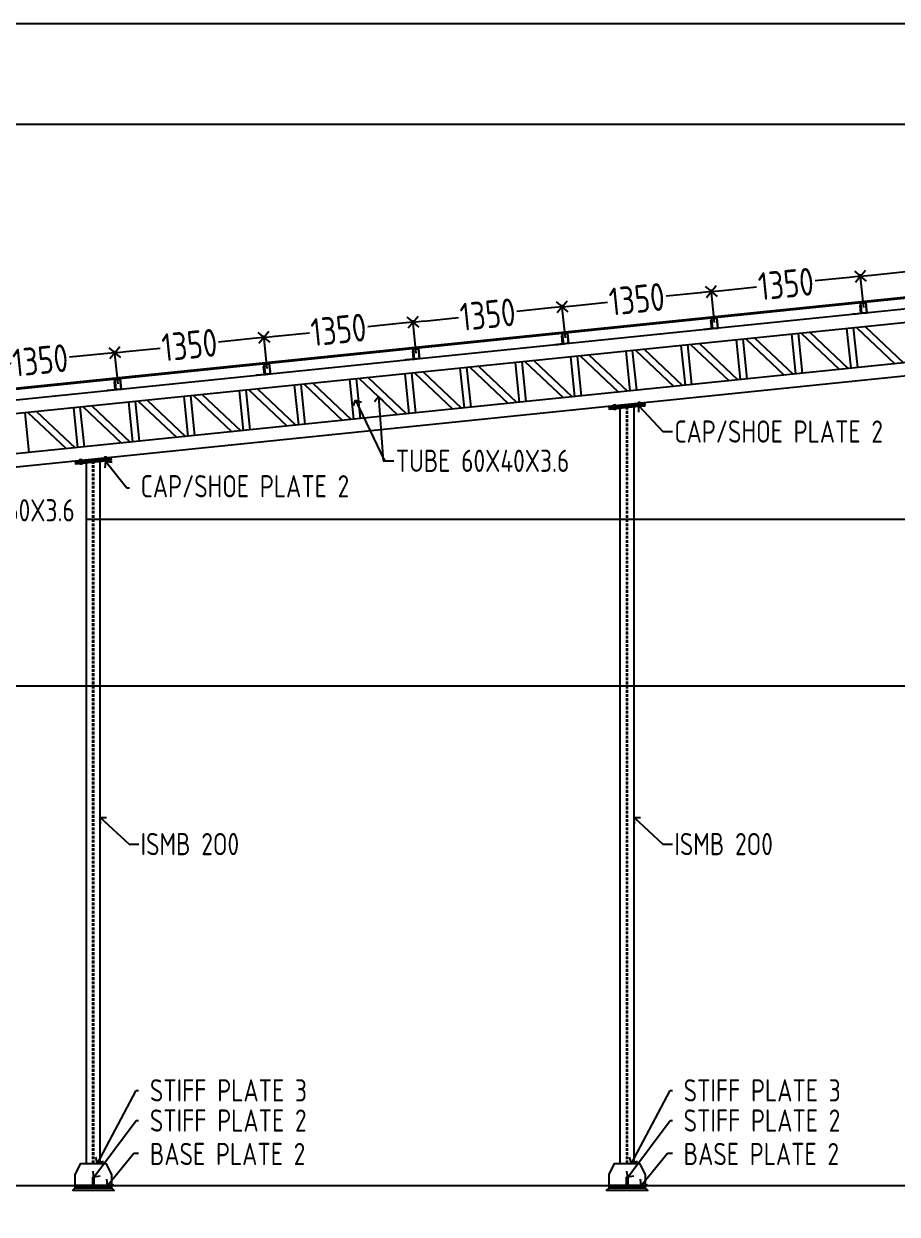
# Model space of a CAD drawing. Header units: millimetres. Extents: x 3470347 to 5996549, y -3470518 to 17149644.
# Drawn here: x 4639442 to 4647307, y 6624108 to 6634826 of the extents above; entities that cross this region are included whole.
import ezdxf

# ---------------------------------------------------------------- set-up
doc = ezdxf.new("R2010")
doc.units = ezdxf.units.MM
doc.header["$MEASUREMENT"] = 0
doc.header["$PDMODE"] = 35
doc.header["$PDSIZE"] = -5
doc.linetypes.add('DASHED', pattern=[0.75, 0.5, -0.25])
doc.layers.get('0').update_dxf_attribs({"linetype": 'CONTINUOUS', "lineweight": 25})
doc.layers.get('DEFPOINTS').update_dxf_attribs({"linetype": 'CONTINUOUS', "lineweight": 25})
doc.layers.add('BOLT', color=1, linetype='CONTINUOUS')
doc.layers.add('rRCC 1', color=3, linetype='CONTINUOUS', lineweight=25)
doc.layers.add('SHEET', color=7, linetype='CONTINUOUS', lineweight=15)
doc.styles.add('DIM', font='geniso.shx', dxfattribs={"width": 0.85})
doc.dimstyles.new('ST-100', dxfattribs={"dimscale": 100, "dimtxt": 7, "dimasz": 5, "dimexe": 0.18, "dimexo": 0.0625, "dimgap": 0.2, "dimtad": 0, "dimdec": 0, "dimzin": 0, "dimdsep": 46, "dimtxsty": 'DIM', "dimblk": 'OPEN90', "dimcen": 0.09, "dimclrd": 256, "dimclrt": 7, "dimadec": 0, "dimazin": 0, "dimtfac": 1, "dimtdec": 0, "dimtofl": 0, "dimtmove": 0, "dimatfit": 3, "dimldrblk": 'OPEN90', "dimfxl": 1, "dimtolj": 1, "dimtzin": 0, "dimlwd": -1, "dimarcsym": 0})

# ---------------------------------------------------------------- blocks, each defined once
blk = doc.blocks.new('_Open90')
at = {"color": 0, "linetype": 'ByBlock', "lineweight": -2}
for p, q in [((0, 0), (-1, 0)), ((-0.5, 0.5), (0, 0)), ((0, 0), (-0.5, -0.5))]:
    blk.add_line(p, q, dxfattribs=at)
blk = doc.blocks.new('*D1057')
at = {"layer": 'BOLT'}
for p, q in [((4640162, 6631855), (4639853, 6631823)), ((4639018, 6631738), (4639327, 6631769))]:
    blk.add_line(p, q, dxfattribs=at)
at = {"layer": 'BOLT', "color": 0, "lineweight": -2}
for p, q in [((4640290, 6631585), (4640259, 6631883)), ((4638947, 6631448), (4638916, 6631746))]:
    blk.add_line(p, q, dxfattribs=at)
at = {"layer": 'DEFPOINTS', "color": 0}
for p in [(4640261, 6631865), (4640290, 6631579), (4638947, 6631442)]:
    blk.add_point(p, dxfattribs=at)
at = {"layer": 'BOLT', "yscale": 100, "zscale": 100}
for p, xscale, rotation in [((4640261, 6631865), 99.99999999999999, 5.848071763010204), ((4638918, 6631728), 100, 185.8480717630102)]:
    blk.add_blockref('_Open90', p, dxfattribs=dict(at, xscale=xscale, rotation=rotation))
at = {"layer": 'BOLT', "color": 7, "insert": (4639590, 6631796), "char_height": 250, "attachment_point": 5, "rotation": 5.8481, "style": 'DIM'}
blk.add_mtext('\\A1;1350', dxfattribs=at)
blk = doc.blocks.new('*D1058')
at = {"layer": 'BOLT', "color": 0, "lineweight": -2}
for p, q in [((4641633, 6631723), (4641602, 6632021)), ((4640290, 6631585), (4640259, 6631883))]:
    blk.add_line(p, q, dxfattribs=at)
at = {"layer": 'BOLT'}
for p, q in [((4640361, 6631875), (4640670, 6631907)), ((4641505, 6631993), (4641196, 6631961))]:
    blk.add_line(p, q, dxfattribs=at)
at = {"layer": 'DEFPOINTS', "color": 0}
for p in [(4641604, 6632003), (4641633, 6631717), (4640290, 6631579)]:
    blk.add_point(p, dxfattribs=at)
at = {"layer": 'BOLT', "yscale": 100, "zscale": 100}
for p, xscale, rotation in [((4641604, 6632003), 99.99999999999999, 5.848071763010204), ((4640261, 6631865), 100, 185.8480717630102)]:
    blk.add_blockref('_Open90', p, dxfattribs=dict(at, xscale=xscale, rotation=rotation))
at = {"layer": 'BOLT', "color": 7, "insert": (4640933, 6631934), "char_height": 250, "attachment_point": 5, "rotation": 5.8481, "style": 'DIM'}
blk.add_mtext('\\A1;1350', dxfattribs=at)
blk = doc.blocks.new('*D1059')
at = {"layer": 'BOLT'}
for p, q in [((4642848, 6632130), (4642539, 6632098)), ((4641704, 6632013), (4642013, 6632045))]:
    blk.add_line(p, q, dxfattribs=at)
at = {"layer": 'BOLT', "color": 0, "lineweight": -2}
for p, q in [((4642976, 6631860), (4642945, 6632158)), ((4641633, 6631723), (4641602, 6632021))]:
    blk.add_line(p, q, dxfattribs=at)
at = {"layer": 'DEFPOINTS', "color": 0}
for p in [(4642947, 6632140), (4642976, 6631854), (4641633, 6631717)]:
    blk.add_point(p, dxfattribs=at)
at = {"layer": 'BOLT', "xscale": 100, "yscale": 100, "zscale": 100}
for p, rotation in [((4642947, 6632140), 5.848071763014231), ((4641604, 6632003), 185.8480717630142)]:
    blk.add_blockref('_Open90', p, dxfattribs=dict(at, rotation=rotation))
at = {"layer": 'BOLT', "color": 7, "insert": (4642276, 6632071), "char_height": 250, "attachment_point": 5, "rotation": 5.8481, "style": 'DIM'}
blk.add_mtext('\\A1;1350', dxfattribs=at)
blk = doc.blocks.new('*D1060')
at = {"layer": 'BOLT'}
for p, q in [((4644191, 6632268), (4643882, 6632236)), ((4643047, 6632150), (4643356, 6632182))]:
    blk.add_line(p, q, dxfattribs=at)
at = {"layer": 'BOLT', "color": 0, "lineweight": -2}
for p, q in [((4644319, 6631998), (4644288, 6632296)), ((4642976, 6631860), (4642945, 6632158))]:
    blk.add_line(p, q, dxfattribs=at)
at = {"layer": 'DEFPOINTS', "color": 0}
for p in [(4644290, 6632278), (4644319, 6631992), (4642976, 6631854)]:
    blk.add_point(p, dxfattribs=at)
at = {"layer": 'BOLT', "xscale": 100, "yscale": 100, "zscale": 100}
for p, rotation in [((4644290, 6632278), 5.848071763006177), ((4642947, 6632140), 185.8480717630061)]:
    blk.add_blockref('_Open90', p, dxfattribs=dict(at, rotation=rotation))
at = {"layer": 'BOLT', "color": 7, "insert": (4643619, 6632209), "char_height": 250, "attachment_point": 5, "rotation": 5.8481, "style": 'DIM'}
blk.add_mtext('\\A1;1350', dxfattribs=at)
blk = doc.blocks.new('*D1061')
at = {"layer": 'BOLT'}
for p, q in [((4645534, 6632405), (4645225, 6632374)), ((4644390, 6632288), (4644698, 6632320))]:
    blk.add_line(p, q, dxfattribs=at)
at = {"layer": 'BOLT', "color": 0, "lineweight": -2}
for p, q in [((4645662, 6632136), (4645631, 6632433)), ((4644319, 6631998), (4644288, 6632296))]:
    blk.add_line(p, q, dxfattribs=at)
at = {"layer": 'DEFPOINTS', "color": 0}
for p in [(4645633, 6632415), (4645662, 6632129), (4644319, 6631992)]:
    blk.add_point(p, dxfattribs=at)
at = {"layer": 'BOLT', "xscale": 100, "yscale": 100, "zscale": 100}
for p, rotation in [((4645633, 6632415), 5.848071763045499), ((4644290, 6632278), 185.8480717630455)]:
    blk.add_blockref('_Open90', p, dxfattribs=dict(at, rotation=rotation))
at = {"layer": 'BOLT', "color": 7, "insert": (4644962, 6632347), "char_height": 250, "attachment_point": 5, "rotation": 5.8481, "style": 'DIM'}
blk.add_mtext('\\A1;1350', dxfattribs=at)
blk = doc.blocks.new('*D1062')
at = {"layer": 'BOLT', "color": 0, "lineweight": -2}
for p, q in [((4647005, 6632273), (4646974, 6632571)), ((4645662, 6632136), (4645631, 6632433))]:
    blk.add_line(p, q, dxfattribs=at)
at = {"layer": 'BOLT'}
for p, q in [((4645733, 6632426), (4646041, 6632457)), ((4646877, 6632543), (4646568, 6632511))]:
    blk.add_line(p, q, dxfattribs=at)
at = {"layer": 'DEFPOINTS', "color": 0}
for p in [(4646976, 6632553), (4647005, 6632267), (4645662, 6632129)]:
    blk.add_point(p, dxfattribs=at)
at = {"layer": 'BOLT', "xscale": 100, "yscale": 100, "zscale": 100}
for p, rotation in [((4646976, 6632553), 5.848071763014231), ((4645633, 6632415), 185.8480717630142)]:
    blk.add_blockref('_Open90', p, dxfattribs=dict(at, rotation=rotation))
at = {"layer": 'BOLT', "color": 7, "insert": (4646305, 6632484), "char_height": 250, "attachment_point": 5, "rotation": 5.8481, "style": 'DIM'}
blk.add_mtext('\\A1;1350', dxfattribs=at)
blk = doc.blocks.new('*D1063')
at = {"layer": 'BOLT'}
for p, q in [((4648220, 6632680), (4647911, 6632649)), ((4647076, 6632563), (4647384, 6632595))]:
    blk.add_line(p, q, dxfattribs=at)
at = {"layer": 'BOLT', "color": 0, "lineweight": -2}
for p, q in [((4648348, 6632411), (4648317, 6632708)), ((4647005, 6632273), (4646974, 6632571))]:
    blk.add_line(p, q, dxfattribs=at)
at = {"layer": 'DEFPOINTS', "color": 0}
for p in [(4648319, 6632690), (4648348, 6632404), (4647005, 6632267)]:
    blk.add_point(p, dxfattribs=at)
at = {"layer": 'BOLT', "xscale": 100, "yscale": 100, "zscale": 100}
for p, rotation in [((4648319, 6632690), 5.848071763045499), ((4646976, 6632553), 185.8480717630455)]:
    blk.add_blockref('_Open90', p, dxfattribs=dict(at, rotation=rotation))
at = {"layer": 'BOLT', "color": 7, "insert": (4647648, 6632622), "char_height": 250, "attachment_point": 5, "rotation": 5.8481, "style": 'DIM'}
blk.add_mtext('\\A1;1350', dxfattribs=at)

msp = doc.modelspace()

# ---------------------------------------------------------------- hatches: boundary and pattern name
at = {"transparency": 33554559}
h = msp.add_hatch(color=2, dxfattribs=at)
h.dxf.hatch_style = 1
h.paths.add_polyline_path([(4646976.56, 6632312.23), (4646986.34, 6632216.73), (4647034.09, 6632221.62), (4647024.31, 6632317.12)])
h.paths.add_polyline_path([(4646980.07, 6632309.38), (4646989.2, 6632220.24), (4647030.58, 6632224.48), (4647021.45, 6632313.62)], flags=16)
h = msp.add_hatch(color=2, dxfattribs=at)
h.dxf.hatch_style = 1
h.paths.add_polyline_path([(4645633.58, 6632174.68), (4645643.37, 6632079.18), (4645691.12, 6632084.07), (4645681.33, 6632179.57)])
h.paths.add_polyline_path([(4645637.09, 6632171.82), (4645646.22, 6632082.69), (4645687.61, 6632086.93), (4645678.48, 6632176.06)], flags=16)
h = msp.add_hatch(color=2, dxfattribs=at)
h.dxf.hatch_style = 1
h.paths.add_polyline_path([(4644290.61, 6632037.13), (4644300.39, 6631941.63), (4644348.14, 6631946.52), (4644338.36, 6632042.02)])
h.paths.add_polyline_path([(4644294.12, 6632034.27), (4644303.25, 6631945.14), (4644344.63, 6631949.38), (4644335.5, 6632038.51)], flags=16)
h = msp.add_hatch(color=2, dxfattribs=at)
h.dxf.hatch_style = 1
h.paths.add_polyline_path([(4642947.64, 6631899.58), (4642957.42, 6631804.07), (4643005.17, 6631808.97), (4642995.39, 6631904.47)])
h.paths.add_polyline_path([(4642951.15, 6631896.72), (4642960.28, 6631807.58), (4643001.66, 6631811.82), (4642992.53, 6631900.96)], flags=16)
h = msp.add_hatch(color=2, dxfattribs=at)
h.dxf.hatch_style = 1
h.paths.add_polyline_path([(4641604.66, 6631762.02), (4641614.44, 6631666.52), (4641662.19, 6631671.41), (4641652.41, 6631766.91)])
h.paths.add_polyline_path([(4641608.17, 6631759.17), (4641617.3, 6631670.03), (4641658.68, 6631674.27), (4641649.56, 6631763.4)], flags=16)
h = msp.add_hatch(color=2, dxfattribs=at)
h.dxf.hatch_style = 1
h.paths.add_polyline_path([(4640261.69, 6631624.47), (4640271.47, 6631528.97), (4640319.22, 6631533.86), (4640309.44, 6631629.36)])
h.paths.add_polyline_path([(4640265.2, 6631621.61), (4640274.33, 6631532.48), (4640315.71, 6631536.72), (4640306.58, 6631625.85)], flags=16)

# ---------------------------------------------------------------- linework, layer by layer
at = {"color": 1, "linetype": 'DASHED', "ltscale": 50}
for p, q in [((4644871.25, 6624565.5, 0), (4644871.25, 6631372.83, 0)), ((4644878.15, 6624565.5, 0), (4644878.15, 6631373.54, 0)), ((4640064.59, 6624565.5, 0), (4640064.59, 6630880.52, 0)), ((4640071.49, 6624565.5, 0), (4640071.49, 6630881.22, 0))]:
    msp.add_line(p, q, dxfattribs=at)
at = {"color": 1}
for p, q in [((4644937.2, 6624565.5, 0), (4644937.2, 6631379.59, 0)), ((4644812.2, 6624565.5, 0), (4644812.2, 6631366.79, 0)), ((4640130.54, 6624565.5, 0), (4640130.54, 6630887.27, 0))]:
    msp.add_line(p, q, dxfattribs=at)
at = {"color": 140, "elevation": 0}
msp.add_lwpolyline([(4649681.37, 6632589.27), (4634676.37, 6631052.4), (4634676.37, 6627268.09)], dxfattribs=at)
at = {"color": 3, "elevation": 0}
for points in [[(4649681.36, 6632492.77), (4634775.22, 6630966.02)], [(4649681.36, 6632372.14), (4634787.45, 6630846.65)], [(4646393.6, 6631673.51), (4646356.92, 6632031.64)], [(4646453.29, 6631679.63), (4646416.61, 6632037.75)], [(4646441.48, 6632040.3), (4646787.28, 6631713.83)], [(4646520.33, 6632048.37), (4646866.16, 6631721.88)], [(4646891, 6631724.46), (4646854.32, 6632082.58)], [(4646950.69, 6631730.57), (4646914.01, 6632088.7)], [(4646938.88, 6632091.24), (4647284.68, 6631764.78)], [(4647017.73, 6632099.32), (4647363.56, 6631772.83)], [(4649681.36, 6632010.26), (4634824.13, 6630488.52)], [(4645398.81, 6631571.62), (4645362.13, 6631929.75)], [(4645458.5, 6631577.73), (4645421.82, 6631935.86)], [(4645446.69, 6631938.41), (4645792.49, 6631611.94)], [(4645525.53, 6631946.48), (4645871.37, 6631619.99)], [(4645896.21, 6631622.57), (4645859.53, 6631980.69)], [(4645955.89, 6631628.68), (4645919.21, 6631986.81)], [(4645944.08, 6631989.35), (4646289.89, 6631662.89)], [(4646022.93, 6631997.43), (4646368.77, 6631670.93)], [(4649681.36, 6631889.63), (4634836.36, 6630369.14)], [(4644404.01, 6631469.73), (4644367.33, 6631827.86)], [(4644463.7, 6631475.84), (4644427.02, 6631833.97)], [(4644451.89, 6631836.52), (4644797.69, 6631510.05)], [(4644530.74, 6631844.59), (4644876.57, 6631518.1)], [(4644901.41, 6631520.68), (4644864.73, 6631878.8)], [(4644961.1, 6631526.79), (4644924.42, 6631884.92)], [(4644949.29, 6631887.46), (4645295.09, 6631561)], [(4645028.14, 6631895.54), (4645373.97, 6631569.04)], [(4643038.54, 6631691.76), (4643384.38, 6631365.26)], [(4643409.22, 6631367.84), (4643372.54, 6631725.97)], [(4643468.91, 6631373.95), (4643432.22, 6631732.08)], [(4643457.09, 6631734.63), (4643802.9, 6631408.16)], [(4643535.94, 6631742.7), (4643881.78, 6631416.21)], [(4643906.62, 6631418.78), (4643869.93, 6631776.91)], [(4643966.3, 6631424.9), (4643929.62, 6631783.02)], [(4643954.49, 6631785.57), (4644300.3, 6631459.11)], [(4644033.34, 6631793.65), (4644379.17, 6631467.15)], [(4642043.75, 6631589.87), (4642389.58, 6631263.37)], [(4642414.42, 6631265.95), (4642377.74, 6631624.07)], [(4642474.11, 6631272.06), (4642437.43, 6631630.19)], [(4642462.3, 6631632.74), (4642808.1, 6631306.27)], [(4642541.15, 6631640.81), (4642886.98, 6631314.32)], [(4642911.82, 6631316.89), (4642875.14, 6631675.02)], [(4642971.51, 6631323.01), (4642934.83, 6631681.13)], [(4642959.7, 6631683.68), (4643305.5, 6631357.22)], [(4640981.92, 6631119.22), (4640945.24, 6631477.35)], [(4640970.11, 6631479.9), (4641315.91, 6631153.43)], [(4641048.95, 6631487.97), (4641394.79, 6631161.48)], [(4641419.63, 6631164.06), (4641382.95, 6631522.18)], [(4641479.31, 6631170.17), (4641442.63, 6631528.3)], [(4641467.5, 6631530.84), (4641813.31, 6631204.38)], [(4641546.35, 6631538.92), (4641892.19, 6631212.43)], [(4641917.02, 6631215), (4641880.34, 6631573.13)], [(4641976.71, 6631221.12), (4641940.03, 6631579.24)], [(4641964.9, 6631581.79), (4642310.7, 6631255.32)], [(4639927.43, 6631011.22), (4639890.75, 6631369.35)], [(4639987.12, 6631017.33), (4639950.44, 6631375.46)], [(4639975.31, 6631378.01), (4640321.11, 6631051.54)], [(4640054.16, 6631386.08), (4640399.99, 6631059.59)], [(4640424.83, 6631062.17), (4640388.15, 6631420.29)], [(4640484.52, 6631068.28), (4640447.84, 6631426.41)], [(4640472.71, 6631428.95), (4640818.51, 6631102.49)], [(4640551.56, 6631437.03), (4640897.39, 6631110.53)], [(4640922.23, 6631113.11), (4640885.55, 6631471.24)], [(4639489.72, 6630966.39), (4639453.04, 6631324.51)], [(4639477.91, 6631327.06), (4639823.72, 6631000.6)], [(4639556.76, 6631335.14), (4639902.59, 6631008.64)]]:
    msp.add_lwpolyline(points, dxfattribs=at)
for points in [[(4646911.73, 6632209.09), (4646911.12, 6632215.06), (4646979.76, 6632222.09), (4646972.73, 6632290.73), (4646978.7, 6632291.34), (4646986.34, 6632216.73)], [(4645568.76, 6632071.54), (4645568.14, 6632077.51), (4645636.79, 6632084.54), (4645629.76, 6632153.18), (4645635.72, 6632153.79), (4645643.37, 6632079.18)], [(4644225.78, 6631933.99), (4644225.17, 6631939.95), (4644293.81, 6631946.99), (4644286.78, 6632015.63), (4644292.75, 6632016.24), (4644300.39, 6631941.63)], [(4642882.81, 6631796.43), (4642882.2, 6631802.4), (4642950.84, 6631809.43), (4642943.81, 6631878.07), (4642949.78, 6631878.68), (4642957.42, 6631804.07)], [(4641539.83, 6631658.88), (4641539.22, 6631664.85), (4641607.86, 6631671.88), (4641600.83, 6631740.52), (4641606.8, 6631741.13), (4641614.44, 6631666.52)], [(4640196.86, 6631521.33), (4640196.25, 6631527.3), (4640264.89, 6631534.33), (4640257.86, 6631602.97), (4640263.83, 6631603.58), (4640271.47, 6631528.97)]]:
    msp.add_lwpolyline(points, close=True, dxfattribs=at)
at = {"elevation": 0}
for points in [[(4647024.31, 6632317.12), (4647034.09, 6632221.62), (4646986.34, 6632216.73), (4646976.56, 6632312.23)], [(4647021.45, 6632313.62), (4647030.58, 6632224.48), (4646989.2, 6632220.24), (4646980.07, 6632309.38)], [(4645681.33, 6632179.57), (4645691.12, 6632084.07), (4645643.37, 6632079.18), (4645633.58, 6632174.68)], [(4645678.48, 6632176.06), (4645687.61, 6632086.93), (4645646.22, 6632082.69), (4645637.09, 6632171.82)], [(4644338.36, 6632042.02), (4644348.14, 6631946.52), (4644300.39, 6631941.63), (4644290.61, 6632037.13)], [(4644335.5, 6632038.51), (4644344.63, 6631949.38), (4644303.25, 6631945.14), (4644294.12, 6632034.27)], [(4642995.39, 6631904.47), (4643005.17, 6631808.97), (4642957.42, 6631804.07), (4642947.64, 6631899.58)], [(4642992.53, 6631900.96), (4643001.66, 6631811.82), (4642960.28, 6631807.58), (4642951.15, 6631896.72)], [(4641652.41, 6631766.91), (4641662.19, 6631671.41), (4641614.44, 6631666.52), (4641604.66, 6631762.02)], [(4641649.56, 6631763.4), (4641658.68, 6631674.27), (4641617.3, 6631670.03), (4641608.17, 6631759.17)], [(4640309.44, 6631629.36), (4640319.22, 6631533.86), (4640271.47, 6631528.97), (4640261.69, 6631624.47)], [(4640306.58, 6631625.85), (4640315.71, 6631536.72), (4640274.33, 6631532.48), (4640265.2, 6631621.61)]]:
    msp.add_lwpolyline(points, close=True, dxfattribs=at)
at = {"color": 5, "elevation": 0}
for points in [[(4645036.91, 6631389.8), (4645034.46, 6631413.68), (4644710.06, 6631380.45), (4644712.5, 6631356.57)], [(4640230.24, 6630897.48), (4640227.8, 6630921.36), (4639903.39, 6630888.13), (4639905.83, 6630864.25)], [(4639905.54, 6624345.5), (4639905.54, 6624365.5), (4640230.54, 6624365.5), (4640230.54, 6624345.5)], [(4644712.2, 6624345.5), (4644712.2, 6624365.5), (4645037.2, 6624365.5), (4645037.2, 6624345.5)]]:
    msp.add_lwpolyline(points, close=True, dxfattribs=at)
for points in [[(4645035.69, 6631401.74), (4644711.28, 6631368.51)], [(4644767.75, 6631386.36), (4644766.94, 6631394.32), (4644751.02, 6631392.69), (4644751.84, 6631384.73)], [(4644763.06, 6631353.71), (4644758.98, 6631393.5)], [(4644762.24, 6631361.67), (4644759.8, 6631385.54)], [(4644992.68, 6631409.4), (4644991.87, 6631417.35), (4644975.95, 6631415.72), (4644976.76, 6631407.77)], [(4644995.13, 6631385.52), (4644995.94, 6631377.56), (4644980.03, 6631375.93), (4644979.21, 6631383.89)], [(4644987.98, 6631376.75), (4644983.91, 6631416.54)], [(4644770.2, 6631362.48), (4644771.01, 6631354.52), (4644755.1, 6631352.89), (4644754.28, 6631360.85)], [(4640229.02, 6630909.42), (4639904.61, 6630876.19)], [(4639961.09, 6630894.04), (4639960.27, 6630902), (4639944.36, 6630900.37), (4639945.17, 6630892.41)], [(4639963.53, 6630870.16), (4639964.35, 6630862.21), (4639948.43, 6630860.58), (4639947.62, 6630868.53)], [(4639956.39, 6630861.39), (4639952.31, 6630901.18)], [(4639955.57, 6630869.35), (4639953.13, 6630893.22)], [(4640186.01, 6630917.08), (4640185.2, 6630925.04), (4640169.28, 6630923.41), (4640170.1, 6630915.45)], [(4640188.46, 6630893.2), (4640189.28, 6630885.24), (4640173.36, 6630883.61), (4640172.54, 6630891.57)], [(4640181.32, 6630884.43), (4640177.24, 6630924.22)]]:
    msp.add_lwpolyline(points, dxfattribs=at)
at = {"color": 8, "elevation": 0}
for points in [[(4634681.37, 6630365.5), (4664681.37, 6630365.5)], [(4634681.37, 6628865.5), (4664681.37, 6628865.5)], [(4634681.37, 6624365.5), (4664681.37, 6624365.5)]]:
    msp.add_lwpolyline(points, dxfattribs=at)
at = {"color": 4, "elevation": 0}
for points in [[(4640230.54, 6624465.5), (4640230.54, 6624365.5), (4639905.54, 6624365.5), (4639905.54, 6624465.5), (4639955.54, 6624565.5), (4640180.54, 6624565.5)], [(4645037.2, 6624465.5), (4645037.2, 6624365.5), (4644712.2, 6624365.5), (4644712.2, 6624465.5), (4644762.2, 6624565.5), (4644987.2, 6624565.5)], [(4640063.04, 6624365.5), (4640063.04, 6624440.5), (4640073.04, 6624440.5), (4640073.04, 6624365.5)], [(4644869.7, 6624365.5), (4644869.7, 6624440.5), (4644879.7, 6624440.5), (4644879.7, 6624365.5)]]:
    msp.add_lwpolyline(points, close=True, dxfattribs=at)
at = {"color": 6, "elevation": 0}
for points in [[(4639880.54, 6624320.5), (4639905.54, 6624345.5), (4640230.54, 6624345.5), (4640255.54, 6624320.5)], [(4644687.2, 6624320.5), (4644712.2, 6624345.5), (4645037.2, 6624345.5), (4645062.2, 6624320.5)]]:
    msp.add_lwpolyline(points, close=True, dxfattribs=at)

# ---------------------------------------------------------------- dimensions: what is measured, and where the dimension line sits
at = {"layer": 'BOLT'}
for base, p1, p2, picture, middle in [((4648319.01, 6632690.47, 0), (4647005.32, 6632266.93, 0), (4648348.3, 6632404.48, 0), '*D1063', (4647647.52, 6632621.7, 0)), ((4646976.03, 6632552.92, 0), (4645662.35, 6632129.38, 0), (4647005.32, 6632266.93, 0), '*D1062', (4646304.54, 6632484.15, 0)), ((4645633.06, 6632415.37, 0), (4644319.38, 6631991.82, 0), (4645662.35, 6632129.38, 0), '*D1061', (4644961.57, 6632346.59, 0)), ((4644290.08, 6632277.82, 0), (4642976.4, 6631854.27, 0), (4644319.38, 6631991.82, 0), '*D1060', (4643618.6, 6632209.04, 0)), ((4642947.11, 6632140.26, 0), (4641633.43, 6631716.72, 0), (4642976.4, 6631854.27, 0), '*D1059', (4642275.62, 6632071.49, 0)), ((4641604.14, 6632002.71, 0), (4640290.45, 6631579.16, 0), (4641633.43, 6631716.72, 0), '*D1058', (4640932.65, 6631933.93, 0)), ((4640261.16, 6631865.16, 0), (4638947.48, 6631441.61, 0), (4640290.45, 6631579.16, 0), '*D1057', (4639589.67, 6631796.38, 0))]:
    dim = msp.add_linear_dim(base=base, p1=p1, p2=p2, angle=5.848072, dimstyle='ST-100', override={"dimtxt": 2.5, "dimasz": 1, "dimtmove": 1}, dxfattribs=at)
    dim.commit()
    dim.dimension.update_dxf_attribs({"geometry": picture, "text_midpoint": middle})

# ---------------------------------------------------------------- leaders
at = {"layer": 'rRCC 1'}
for points in [[(4640181.32, 6630884.43, 0), (4640369.03, 6630646.61, 0), (4640455.07, 6630646.61, 0)], [(4640105.96, 6624565.5, 0), (4640454.55, 6625222.18, 0), (4640582.08, 6625222.18, 0)], [(4644912.63, 6624565.5, 0), (4645261.21, 6625222.18, 0), (4645388.75, 6625222.18, 0)], [(4640073.04, 6624440.5, 0), (4640454.55, 6624950.75, 0), (4640582.08, 6624950.75, 0)], [(4644879.7, 6624440.5, 0), (4645261.21, 6624950.75, 0), (4645388.75, 6624950.75, 0)], [(4640195.07, 6624365.5, 0), (4640431.9, 6624657.96, 0), (4640582.08, 6624657.96, 0)], [(4645001.74, 6624365.5, 0), (4645238.57, 6624657.96, 0), (4645388.75, 6624657.96, 0)]]:
    msp.add_leader(points, dimstyle='ST-100', override={"dimasz": 0.8}, dxfattribs=at)

# ---------------------------------------------------------------- next in the draw order: texts
at = {"layer": 'rRCC 1', "color": 7, "char_height": 200, "attachment_point": 4, "style": 'DIM', "bg_fill": 2}
for s, insert in [('\\A1;CAP/SHOE PLATE 2', (4645300.32, 6631154.58, 0)), ('\\A1;TUBE 60X40X3.6', (4642791.68, 6630891.22, 0)), ('\\A1;TUBE 120X60X3.6', (4638272.13, 6630445.73, 0)), ('\\A1;ISMB 2O0', (4645300.32, 6627440.26, 0))]:
    msp.add_mtext(s, dxfattribs=dict(at, insert=insert))
at = {"layer": 'rRCC 1', "color": 7, "insert": (4645383.67, 6625222.18, 0), "char_height": 200, "attachment_point": 4, "line_spacing_factor": 0.709091, "style": 'DIM', "bg_fill": 2}
msp.add_mtext('\\A1;STIFF PLATE 3', dxfattribs=at)

# ---------------------------------------------------------------- next in the draw order: linework, layer by layer
at = {"color": 1}
msp.add_line((4640005.54, 6624565.5, 0), (4640005.54, 6630874.47, 0), dxfattribs=at)
at = {"color": 140, "elevation": 0}
msp.add_lwpolyline([(4649681.37, 6632599.32), (4634666.37, 6631061.43), (4634666.37, 6627268.09)], dxfattribs=at)

# ---------------------------------------------------------------- next in the draw order: texts
at = {"layer": 'rRCC 1', "color": 7, "insert": (4645383.67, 6624950.75, 0), "char_height": 200, "attachment_point": 4, "line_spacing_factor": 0.709091, "style": 'DIM', "bg_fill": 2}
msp.add_mtext('\\A1;STIFF PLATE 2', dxfattribs=at)

# ---------------------------------------------------------------- next in the draw order: leaders
at = {"layer": 'rRCC 1'}
for points in [[(4642428.57, 6631438.7, 0), (4642688.25, 6630891.22, 0), (4642774.29, 6630891.22, 0)], [(4642635.2, 6631469.5, 0), (4642676.5, 6630891.22, 0), (4642762.54, 6630891.22, 0)], [(4644981.06, 6631385.52, 0), (4645196.89, 6631154.58, 0), (4645282.93, 6631154.58, 0)], [(4644937.2, 6627678.38, 0), (4645196.89, 6627440.26, 0), (4645282.93, 6627440.26, 0)]]:
    msp.add_leader(points, dimstyle='ST-100', override={"dimasz": 0.8}, dxfattribs=at)

# ---------------------------------------------------------------- next in the draw order: texts
at = {"layer": 'rRCC 1', "color": 7, "insert": (4645383.67, 6624649.37, 0), "char_height": 200, "attachment_point": 4, "line_spacing_factor": 0.709091, "style": 'DIM', "bg_fill": 2}
msp.add_mtext('\\A1;BASE PLATE 2', dxfattribs=at)

# ---------------------------------------------------------------- next in the draw order: linework, layer by layer
at = {"color": 192, "lineweight": 25, "elevation": 0}
msp.add_lwpolyline([(4630913.37, 6601077.16), (4678644.03, 6601077.16), (4678644.03, 6634826.15), (4630913.37, 6634826.15)], close=True, dxfattribs=at)
at = {"layer": 'SHEET', "color": 220, "lineweight": 25, "elevation": 0}
msp.add_lwpolyline([(4631822.52, 6601984.62), (4677734.87, 6601984.62), (4677734.87, 6633918.7), (4631822.52, 6633918.7)], close=True, dxfattribs=at)

# ---------------------------------------------------------------- next in the draw order: texts
at = {"layer": 'rRCC 1', "color": 7, "char_height": 200, "attachment_point": 4, "style": 'DIM', "bg_fill": 2}
for s, insert in [('\\A1;CAP/SHOE PLATE 2', (4640493.65, 6630662.27, 0)), ('\\A1;ISMB 2O0', (4640493.65, 6627440.26, 0))]:
    msp.add_mtext(s, dxfattribs=dict(at, insert=insert))
at = {"layer": 'rRCC 1', "color": 7, "insert": (4640577, 6625222.18, 0), "char_height": 200, "attachment_point": 4, "line_spacing_factor": 0.709091, "style": 'DIM', "bg_fill": 2}
msp.add_mtext('\\A1;STIFF PLATE 3', dxfattribs=at)

# ---------------------------------------------------------------- next in the draw order: texts
at = {"layer": 'rRCC 1', "color": 7, "insert": (4640577, 6624950.75, 0), "char_height": 200, "attachment_point": 4, "line_spacing_factor": 0.709091, "style": 'DIM', "bg_fill": 2}
msp.add_mtext('\\A1;STIFF PLATE 2', dxfattribs=at)

# ---------------------------------------------------------------- next in the draw order: leaders
at = {"layer": 'rRCC 1'}
msp.add_leader([(4640130.54, 6627678.38, 0), (4640390.22, 6627440.26, 0), (4640476.26, 6627440.26, 0)], dimstyle='ST-100', override={"dimasz": 0.8}, dxfattribs=at)

# ---------------------------------------------------------------- next in the draw order: texts
at = {"layer": 'rRCC 1', "color": 7, "insert": (4640577, 6624649.37, 0), "char_height": 200, "attachment_point": 4, "line_spacing_factor": 0.709091, "style": 'DIM', "bg_fill": 2}
msp.add_mtext('\\A1;BASE PLATE 2', dxfattribs=at)

doc.saveas('drawing.dxf')
